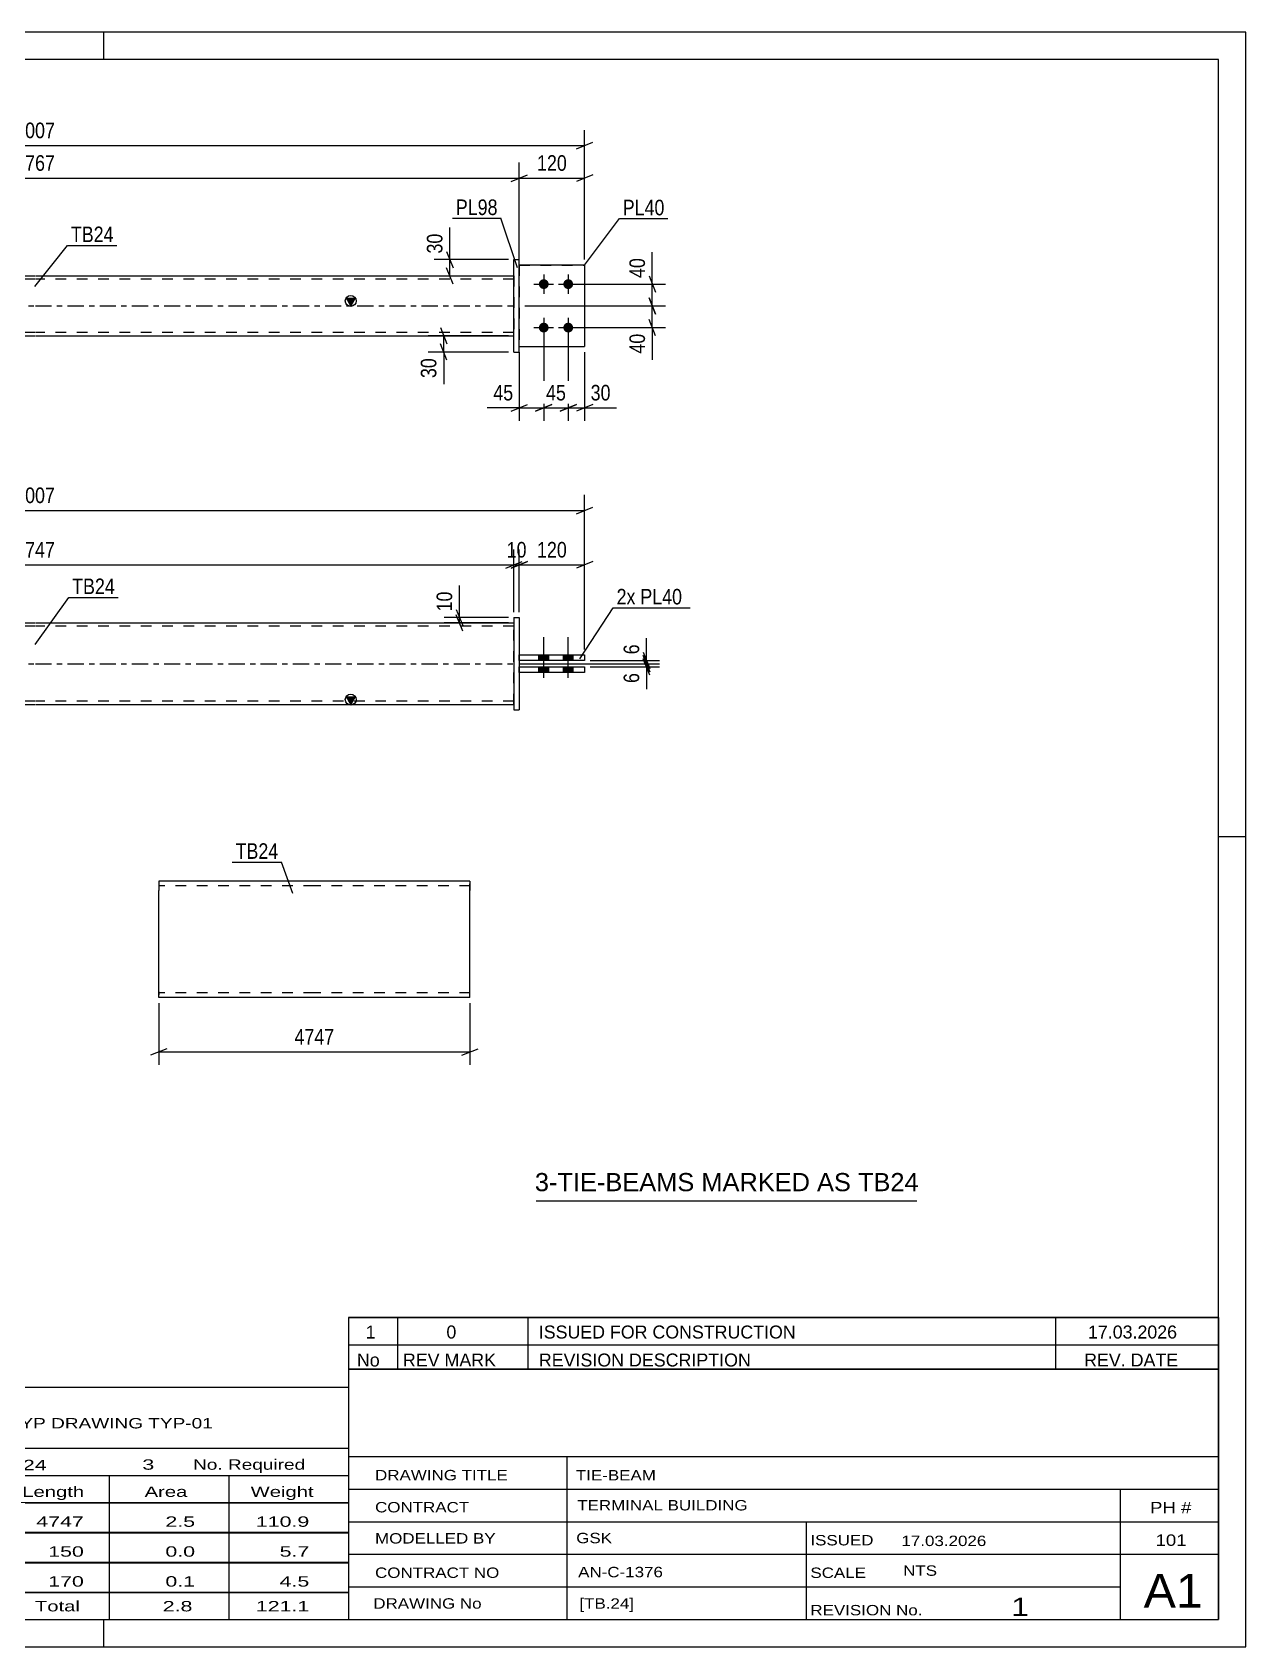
# Model space of a CAD drawing. Header units: millimetres. Extents: x 0 to 420, y 0 to 297.
# Drawn here: x 196.8 to 420, y 0 to 297 of the extents above; entities that cross this region are included whole.
import ezdxf

# ---------------------------------------------------------------- set-up
doc = ezdxf.new("R2010")
doc.units = ezdxf.units.MM
doc.linetypes.add('DXK_LINE_DOT2', pattern=[3.9198, 1.9599, -1.9599])
doc.linetypes.add('DXK_LINE_DOT3', pattern=[5.9187, 2.979, -0.9799, 0.9799, -0.9799])
doc.styles.add('Arial', font='ARIAL.TTF', dxfattribs={"height": 0.2})
doc.styles.add('Arial Narrow', font='ARIALN.TTF', dxfattribs={"height": 0.2})

# ---------------------------------------------------------------- blocks, each defined once
blk = doc.blocks.new('Unknown-585763394-1163')
at = {"color": 5, "linetype": 'Continuous'}
for p, q in [((420, 297), (0, 297)), ((210, 292), (210, 297)), ((420, 0), (420, 297)), ((415, 292), (5, 292)), ((415, 5), (415, 292)), ((420, 149), (415, 149)), ((5, 5), (415, 5)), ((210, 0), (210, 5)), ((0, 0), (420, 0))]:
    blk.add_line(p, q, dxfattribs=at)
blk = doc.blocks.new('Part-585763394-2085 - 2061')
at = {"color": 2, "linetype": 'Continuous'}
for p, q in [((285.41, 189.34), (285.41, 172.34)), ((285.41, 189.34), (286.41, 189.34)), ((286.41, 189.34), (286.41, 189.34)), ((286.41, 189.34), (286.41, 172.34)), ((285.41, 172.34), (285.41, 172.34)), ((285.41, 172.34), (286.41, 172.34))]:
    blk.add_line(p, q, dxfattribs=at)
at = {"color": 7, "linetype": 'DXK_LINE_DOT2'}
for p, q in [((285.41, 189.34), (286.41, 189.34)), ((285.41, 172.34), (285.41, 172.34)), ((285.41, 172.34), (286.41, 172.34))]:
    blk.add_line(p, q, dxfattribs=at)
blk = doc.blocks.new('Bolt-585763394-2069 - 2061')
at = {"linetype": 'Continuous'}
for points in [[(291.81, 182.45), (290.01, 182.45), (290.01, 181.45), (291.81, 181.45)], [(291.81, 182.45), (290.01, 182.45), (290.01, 181.45), (291.81, 181.45)], [(296.31, 182.45), (294.51, 182.45), (294.51, 181.45), (296.31, 181.45)], [(296.31, 182.45), (294.51, 182.45), (294.51, 181.45), (296.31, 181.45)], [(291.81, 180.25), (290.01, 180.25), (290.01, 179.25), (291.81, 179.25)], [(291.81, 180.25), (290.01, 180.25), (290.01, 179.25), (291.81, 179.25)], [(296.31, 180.25), (294.51, 180.25), (294.51, 179.25), (296.31, 179.25)], [(296.31, 180.25), (294.51, 180.25), (294.51, 179.25), (296.31, 179.25)]]:
    blk.add_hatch(color=1, dxfattribs=at).paths.add_polyline_path(points)
at = {"color": 1, "linetype": 'Continuous'}
for p, q in [((290.91, 178.25), (290.91, 185.75)), ((290.91, 178.25), (290.91, 185.75)), ((295.41, 178.25), (295.41, 185.75)), ((295.41, 178.25), (295.41, 185.75)), ((290.01, 181.45), (290.01, 182.45)), ((290.01, 181.45), (290.01, 182.45)), ((291.81, 181.45), (291.81, 182.45)), ((291.81, 181.45), (291.81, 182.45)), ((294.51, 181.45), (294.51, 182.45)), ((294.51, 181.45), (294.51, 182.45)), ((296.31, 181.45), (296.31, 182.45)), ((296.31, 181.45), (296.31, 182.45)), ((290.01, 179.25), (290.01, 180.25)), ((290.01, 179.25), (290.01, 180.25)), ((291.81, 179.25), (291.81, 180.25)), ((291.81, 179.25), (291.81, 180.25)), ((294.51, 179.25), (294.51, 180.25)), ((294.51, 179.25), (294.51, 180.25)), ((296.31, 179.25), (296.31, 180.25)), ((296.31, 179.25), (296.31, 180.25))]:
    blk.add_line(p, q, dxfattribs=at)
blk = doc.blocks.new('Part-585763394-2090 - 2061')
at = {"color": 2, "linetype": 'Continuous'}
for p, q in [((286.41, 182.45), (298.41, 182.45)), ((298.41, 181.45), (286.41, 181.45)), ((298.41, 182.45), (298.41, 182.45)), ((298.41, 182.45), (298.41, 181.45))]:
    blk.add_line(p, q, dxfattribs=at)
at = {"color": 7, "linetype": 'DXK_LINE_DOT2'}
for p, q in [((286.41, 182.45), (298.41, 182.45)), ((286.41, 181.45), (286.41, 182.45)), ((298.41, 181.45), (286.41, 181.45))]:
    blk.add_line(p, q, dxfattribs=at)
blk = doc.blocks.new('Part-585763394-2095 - 2061')
at = {"color": 2, "linetype": 'Continuous'}
for p, q in [((286.41, 180.25), (298.41, 180.25)), ((298.41, 179.25), (286.41, 179.25)), ((298.41, 180.25), (298.41, 180.25)), ((298.41, 180.25), (298.41, 179.25))]:
    blk.add_line(p, q, dxfattribs=at)
at = {"color": 7, "linetype": 'DXK_LINE_DOT2'}
for p, q in [((286.41, 180.25), (298.41, 180.25)), ((286.41, 179.25), (286.41, 180.25)), ((298.41, 179.25), (286.41, 179.25)), ((298.41, 179.25), (298.41, 179.25))]:
    blk.add_line(p, q, dxfattribs=at)
blk = doc.blocks.new('Part-585763394-2100 - 2061')
at = {"linetype": 'Continuous'}
blk.add_hatch(color=2, dxfattribs=at).paths.add_polyline_path([(255.41, 173.34), (254.61, 174.74), (256.21, 174.74)])
at = {"color": 2, "linetype": 'Continuous'}
for p, q in [((109.31, 188.34), (197.31, 188.34)), ((197.41, 188.34), (285.41, 188.34)), ((109.31, 173.34), (197.31, 173.34)), ((197.41, 173.34), (285.41, 173.34)), ((255.41, 173.34), (254.61, 174.74)), ((254.61, 174.74), (256.21, 174.74)), ((256.21, 174.74), (255.41, 173.34))]:
    blk.add_line(p, q, dxfattribs=at)
at = {"color": 7, "linetype": 'DXK_LINE_DOT2'}
for p, q in [((109.31, 173.34), (109.31, 188.34)), ((197.31, 187.74), (109.31, 187.74)), ((285.41, 187.74), (197.41, 187.74)), ((285.41, 173.34), (285.41, 188.34)), ((197.31, 173.94), (109.31, 173.94)), ((285.41, 173.94), (197.41, 173.94))]:
    blk.add_line(p, q, dxfattribs=at)
at = {"color": 7, "linetype": 'DXK_LINE_DOT3'}
for p, q in [((109.31, 180.84), (197.31, 180.84)), ((197.41, 180.84), (285.41, 180.84))]:
    blk.add_line(p, q, dxfattribs=at)
at = {"color": 2, "linetype": 'Continuous'}
blk.add_circle((255.41, 174.24), 1, dxfattribs=at)
blk = doc.blocks.new('Bolt-585763394-1723 - 1718')
at = {"linetype": 'Continuous'}
for points in [[(290.91, 251.57), (291.1, 251.55), (291.27, 251.5), (291.44, 251.4), (291.58, 251.28), (291.69, 251.12), (291.76, 250.95), (291.8, 250.77), (291.8, 250.58), (291.76, 250.39), (291.69, 250.22), (291.58, 250.07), (291.44, 249.94), (291.27, 249.85), (291.1, 249.79), (290.91, 249.77), (290.72, 249.79), (290.54, 249.85), (290.38, 249.94), (290.24, 250.07), (290.13, 250.22), (290.05, 250.39), (290.01, 250.58), (290.01, 250.77), (290.05, 250.95), (290.13, 251.12), (290.24, 251.28), (290.38, 251.4), (290.54, 251.5), (290.72, 251.55)], [(295.41, 251.57), (295.6, 251.55), (295.77, 251.5), (295.94, 251.4), (296.08, 251.28), (296.19, 251.12), (296.26, 250.95), (296.3, 250.77), (296.3, 250.58), (296.26, 250.39), (296.19, 250.22), (296.08, 250.07), (295.94, 249.94), (295.77, 249.85), (295.6, 249.79), (295.41, 249.77), (295.22, 249.79), (295.04, 249.85), (294.88, 249.94), (294.74, 250.07), (294.63, 250.22), (294.55, 250.39), (294.51, 250.58), (294.51, 250.77), (294.55, 250.95), (294.63, 251.12), (294.74, 251.28), (294.88, 251.4), (295.04, 251.5), (295.22, 251.55)], [(290.91, 243.57), (291.1, 243.55), (291.27, 243.5), (291.44, 243.4), (291.58, 243.28), (291.69, 243.12), (291.76, 242.95), (291.8, 242.77), (291.8, 242.58), (291.76, 242.39), (291.69, 242.22), (291.58, 242.07), (291.44, 241.94), (291.27, 241.85), (291.1, 241.79), (290.91, 241.77), (290.72, 241.79), (290.54, 241.85), (290.38, 241.94), (290.24, 242.07), (290.13, 242.22), (290.05, 242.39), (290.01, 242.58), (290.01, 242.77), (290.05, 242.95), (290.13, 243.12), (290.24, 243.28), (290.38, 243.4), (290.54, 243.5), (290.72, 243.55)], [(295.41, 243.57), (295.6, 243.55), (295.77, 243.5), (295.94, 243.4), (296.08, 243.28), (296.19, 243.12), (296.26, 242.95), (296.3, 242.77), (296.3, 242.58), (296.26, 242.39), (296.19, 242.22), (296.08, 242.07), (295.94, 241.94), (295.77, 241.85), (295.6, 241.79), (295.41, 241.77), (295.22, 241.79), (295.04, 241.85), (294.88, 241.94), (294.74, 242.07), (294.63, 242.22), (294.55, 242.39), (294.51, 242.58), (294.51, 242.77), (294.55, 242.95), (294.63, 243.12), (294.74, 243.28), (294.88, 243.4), (295.04, 243.5), (295.22, 243.55)]]:
    blk.add_hatch(color=1, dxfattribs=at).paths.add_polyline_path(points)
at = {"color": 1, "linetype": 'Continuous'}
for p, q in [((290.91, 252.47), (290.91, 248.87)), ((295.41, 252.47), (295.41, 248.87)), ((289.11, 250.67), (292.71, 250.67)), ((293.61, 250.67), (297.21, 250.67)), ((290.91, 244.47), (290.91, 240.87)), ((295.41, 244.47), (295.41, 240.87)), ((289.11, 242.67), (292.71, 242.67)), ((293.61, 242.67), (297.21, 242.67))]:
    blk.add_line(p, q, dxfattribs=at)
blk = doc.blocks.new('Part-585763394-1739 - 1718')
at = {"color": 2, "linetype": 'Continuous'}
for p, q in [((285.41, 255.17), (286.41, 255.17)), ((285.41, 238.17), (285.41, 255.17)), ((286.41, 238.17), (286.41, 255.17)), ((285.41, 238.17), (285.41, 238.17)), ((285.41, 238.17), (286.41, 238.17))]:
    blk.add_line(p, q, dxfattribs=at)
at = {"color": 7, "linetype": 'DXK_LINE_DOT2'}
for p, q in [((285.41, 255.17), (286.41, 255.17)), ((285.41, 238.17), (286.41, 238.17))]:
    blk.add_line(p, q, dxfattribs=at)
blk = doc.blocks.new('Part-585763394-1764 - 1718')
at = {"color": 2, "linetype": 'Continuous'}
for p, q in [((298.41, 254.17), (286.41, 254.17)), ((298.41, 254.17), (298.41, 254.17)), ((298.41, 254.17), (298.41, 239.17)), ((286.41, 239.17), (298.41, 239.17))]:
    blk.add_line(p, q, dxfattribs=at)
at = {"color": 7, "linetype": 'DXK_LINE_DOT2'}
for p, q in [((286.41, 254.17), (298.41, 254.17)), ((286.41, 254.17), (286.41, 254.17)), ((286.41, 254.17), (286.41, 239.17)), ((286.41, 239.17), (298.41, 239.17))]:
    blk.add_line(p, q, dxfattribs=at)
blk = doc.blocks.new('Part-585763394-1769 - 1718')
at = {"color": 7, "linetype": 'DXK_LINE_DOT2'}
for p, q in [((286.41, 254.17), (298.41, 254.17)), ((298.41, 254.17), (286.41, 254.17)), ((286.41, 254.17), (286.41, 254.17)), ((286.41, 254.17), (286.41, 239.17)), ((298.41, 254.17), (298.41, 254.17)), ((298.41, 254.17), (298.41, 239.17)), ((286.41, 239.17), (298.41, 239.17)), ((286.41, 239.17), (298.41, 239.17))]:
    blk.add_line(p, q, dxfattribs=at)
blk = doc.blocks.new('Part-585763394-1774 - 1718')
at = {"linetype": 'Continuous'}
blk.add_hatch(color=2, dxfattribs=at).paths.add_polyline_path([(255.41, 246.67), (254.61, 248.07), (256.21, 248.07)])
at = {"color": 2, "linetype": 'Continuous'}
for p, q in [((109.31, 252.17), (197.31, 252.17)), ((197.41, 252.17), (285.41, 252.17)), ((255.41, 246.67), (254.61, 248.07)), ((254.61, 248.07), (256.21, 248.07)), ((256.21, 248.07), (255.41, 246.67)), ((109.31, 241.17), (197.31, 241.17)), ((197.41, 241.17), (285.41, 241.17))]:
    blk.add_line(p, q, dxfattribs=at)
at = {"color": 7, "linetype": 'DXK_LINE_DOT2'}
for p, q in [((109.31, 252.17), (109.31, 241.17)), ((197.31, 251.57), (109.31, 251.57)), ((285.41, 251.57), (197.41, 251.57)), ((285.41, 252.17), (285.41, 241.17)), ((197.31, 241.77), (109.31, 241.77)), ((285.41, 241.77), (197.41, 241.77))]:
    blk.add_line(p, q, dxfattribs=at)
at = {"color": 7, "linetype": 'DXK_LINE_DOT3'}
for p, q in [((109.31, 246.67), (197.31, 246.67)), ((197.41, 246.67), (285.41, 246.67))]:
    blk.add_line(p, q, dxfattribs=at)
at = {"color": 2, "linetype": 'Continuous'}
blk.add_circle((255.41, 247.57), 1, dxfattribs=at)
blk = doc.blocks.new('Part-585763394-1429 - 1401')
at = {"color": 2, "linetype": 'Continuous'}
for p, q in [((220.1, 140.85), (220.1, 139.14)), ((248.67, 140.85), (220.1, 140.85)), ((277.34, 140.85), (248.77, 140.85)), ((277.34, 140.85), (277.34, 140.72)), ((277.34, 140.72), (277.34, 139.14)), ((220.1, 120.48), (220.1, 139.14)), ((277.34, 119.42), (277.34, 139.14)), ((220.1, 119.56), (220.1, 120.48)), ((220.1, 119.42), (220.1, 119.56)), ((248.67, 119.42), (220.1, 119.42)), ((277.34, 119.42), (248.77, 119.42))]:
    blk.add_line(p, q, dxfattribs=at)
at = {"color": 7, "linetype": 'DXK_LINE_DOT2'}
for p, q in [((248.67, 140), (220.1, 140)), ((277.34, 140), (248.77, 140)), ((277.34, 139.14), (277.34, 140.35)), ((220.1, 120.48), (220.1, 119.93)), ((220.1, 120.28), (220.1, 120.35)), ((248.67, 120.28), (220.1, 120.28)), ((220.1, 119.42), (220.1, 119.42)), ((277.34, 120.28), (248.77, 120.28)), ((277.34, 120.28), (277.34, 120.35))]:
    blk.add_line(p, q, dxfattribs=at)
blk = doc.blocks.new('StraightDimension-585763394-2163 - 2061')
at = {"color": 7, "linetype": 'Continuous'}
for p, q in [((96.31, 183.45), (96.31, 211.89)), ((298.41, 183.45), (298.41, 211.89)), ((97.81, 209.64), (94.81, 208.44)), ((96.31, 209.04), (298.41, 209.04)), ((296.91, 208.44), (299.91, 209.64))]:
    blk.add_line(p, q, dxfattribs=at)
at = {"color": 0}
blk.add_wipeout([(201.61, 209.79), (201.61, 213.99), (193.1, 213.99), (193.1, 209.79)], dxfattribs=at)
at = {"color": 3, "style": 'Arial Narrow'}
blk.add_text('5007', height=2.863, dxfattribs=at).set_placement((193.7, 210.39))
blk = doc.blocks.new('StraightDimension-585763394-2718 - 2061')
at = {"color": 7, "linetype": 'Continuous'}
for p, q in [((283.91, 198.42), (286.91, 199.62)), ((287.91, 199.62), (284.91, 198.42)), ((285.41, 190.34), (285.41, 201.87)), ((285.41, 199.02), (286.41, 199.02)), ((286.41, 190.34), (286.41, 201.87))]:
    blk.add_line(p, q, dxfattribs=at)
at = {"color": 0}
blk.add_wipeout([(288.34, 199.77), (288.34, 203.97), (283.48, 203.97), (283.48, 199.77)], dxfattribs=at)
at = {"color": 3, "style": 'Arial Narrow'}
blk.add_text('10', height=2.863, dxfattribs=at).set_placement((284.08, 200.37))
blk = doc.blocks.new('StraightDimension-585763394-2146 - 2061')
at = {"color": 7, "linetype": 'Continuous'}
for p, q in [((299.41, 181.45), (312.21, 181.45)), ((309.21, 182.95), (310.41, 179.95)), ((310.41, 179.34), (309.21, 182.34)), ((309.81, 180.84), (309.81, 181.45)), ((286.41, 180.84), (312.21, 180.84))]:
    blk.add_line(p, q, dxfattribs=at)
at = {"color": 0}
blk.add_wipeout([(309.06, 185), (304.86, 185), (304.86, 181.97), (309.06, 181.97)], dxfattribs=at)
at = {"color": 7, "linetype": 'Continuous'}
blk.add_line((309.81, 181.45), (309.81, 185.52), dxfattribs=at)
blk.add_line((309.81, 181.45), (309.81, 185.52), dxfattribs=at)
at = {"color": 3, "style": 'Arial Narrow'}
blk.add_text('6', height=2.86, rotation=90.0002, dxfattribs=at).set_placement((308.46, 182.57))
blk = doc.blocks.new('StraightDimension-585763394-2120 - 2061')
at = {"color": 7, "linetype": 'Continuous'}
for p, q in [((274.81, 190.84), (276.01, 187.84)), ((284.41, 189.34), (272.56, 189.34)), ((284.41, 188.34), (272.56, 188.34)), ((276.01, 186.84), (274.81, 189.84)), ((275.41, 188.34), (275.41, 189.34))]:
    blk.add_line(p, q, dxfattribs=at)
at = {"color": 0}
blk.add_wipeout([(274.66, 194.72), (270.46, 194.72), (270.46, 189.86), (274.66, 189.86)], dxfattribs=at)
at = {"color": 7, "linetype": 'Continuous'}
blk.add_line((275.41, 189.34), (275.41, 195.24), dxfattribs=at)
blk.add_line((275.41, 189.34), (275.41, 195.24), dxfattribs=at)
at = {"color": 3, "style": 'Arial Narrow'}
blk.add_text('10', height=2.863, rotation=90.0002, dxfattribs=at).set_placement((274.06, 190.46))
blk = doc.blocks.new('StraightDimension-585763394-2130 - 2061')
at = {"color": 7, "linetype": 'Continuous'}
for p, q in [((309.21, 182.34), (310.41, 179.34)), ((310.41, 178.75), (309.21, 181.75)), ((286.41, 180.84), (312.21, 180.84)), ((299.41, 180.25), (312.21, 180.25)), ((309.81, 180.25), (309.81, 180.84))]:
    blk.add_line(p, q, dxfattribs=at)
at = {"color": 0}
blk.add_wipeout([(309.06, 179.72), (304.86, 179.72), (304.86, 176.69), (309.06, 176.69)], dxfattribs=at)
at = {"color": 7, "linetype": 'Continuous'}
blk.add_line((309.81, 180.25), (309.81, 176.17), dxfattribs=at)
blk.add_line((309.81, 180.25), (309.81, 176.17), dxfattribs=at)
at = {"color": 3, "style": 'Arial Narrow'}
blk.add_text('6', height=2.86, rotation=90.0002, dxfattribs=at).set_placement((308.46, 177.29))
blk = doc.blocks.new('StraightDimension-585763394-2717 - 2061')
at = {"color": 7, "linetype": 'Continuous'}
for p, q in [((284.91, 198.42), (287.91, 199.62)), ((286.41, 190.34), (286.41, 201.87)), ((286.41, 199.02), (298.41, 199.02)), ((299.91, 199.62), (296.91, 198.42)), ((298.41, 183.45), (298.41, 201.87))]:
    blk.add_line(p, q, dxfattribs=at)
at = {"color": 0}
blk.add_wipeout([(295.75, 199.77), (295.75, 203.97), (289.07, 203.97), (289.07, 199.77)], dxfattribs=at)
at = {"color": 3, "style": 'Arial Narrow'}
blk.add_text('120', height=2.863, dxfattribs=at).set_placement((289.67, 200.37))
blk = doc.blocks.new('StraightDimension-585763394-2719 - 2061')
at = {"color": 7, "linetype": 'Continuous'}
for p, q in [((110.81, 199.62), (107.81, 198.42)), ((109.31, 190.34), (109.31, 201.87)), ((109.31, 199.02), (285.41, 199.02)), ((283.91, 198.42), (286.91, 199.62)), ((285.41, 190.34), (285.41, 201.87))]:
    blk.add_line(p, q, dxfattribs=at)
at = {"color": 0}
blk.add_wipeout([(201.61, 199.77), (201.61, 203.97), (193.1, 203.97), (193.1, 199.77)], dxfattribs=at)
at = {"color": 3, "style": 'Arial Narrow'}
blk.add_text('4747', height=2.863, dxfattribs=at).set_placement((193.7, 200.37))
blk = doc.blocks.new('StraightDimension-585763394-1979 - 1718')
at = {"color": 7, "linetype": 'Continuous'}
for p, q in [((287.41, 246.67), (313.27, 246.67)), ((310.27, 248.17), (311.47, 245.17)), ((310.87, 242.67), (310.87, 246.67)), ((311.47, 241.17), (310.27, 244.17)), ((296.41, 242.67), (313.27, 242.67))]:
    blk.add_line(p, q, dxfattribs=at)
at = {"color": 0}
blk.add_wipeout([(310.12, 242.15), (305.92, 242.15), (305.92, 237.29), (310.12, 237.29)], dxfattribs=at)
at = {"color": 7, "linetype": 'Continuous'}
blk.add_line((310.87, 242.67), (310.87, 236.77), dxfattribs=at)
blk.add_line((310.87, 242.67), (310.87, 236.77), dxfattribs=at)
at = {"color": 3, "style": 'Arial Narrow'}
blk.add_text('40', height=2.863, rotation=90.0002, dxfattribs=at).set_placement((309.52, 237.89))
blk = doc.blocks.new('StraightDimension-585763394-2033 - 1718')
at = {"color": 7, "linetype": 'Continuous'}
for p, q in [((290.91, 241.67), (290.91, 225.52)), ((286.41, 238.17), (286.41, 225.52)), ((284.91, 227.32), (287.91, 228.52)), ((286.41, 227.92), (290.91, 227.92)), ((292.41, 228.52), (289.41, 227.32))]:
    blk.add_line(p, q, dxfattribs=at)
at = {"color": 0}
blk.add_wipeout([(285.88, 228.67), (285.88, 232.87), (281.03, 232.87), (281.03, 228.67)], dxfattribs=at)
at = {"color": 7, "linetype": 'Continuous'}
blk.add_line((286.41, 227.92), (280.5, 227.92), dxfattribs=at)
blk.add_line((286.41, 227.92), (280.5, 227.92), dxfattribs=at)
at = {"color": 3, "style": 'Arial Narrow'}
blk.add_text('45', height=2.863, dxfattribs=at).set_placement((281.63, 229.27))
blk = doc.blocks.new('StraightDimension-585763394-1816 - 1718')
at = {"color": 7, "linetype": 'Continuous'}
for p, q in [((109.81, 270.77), (106.81, 269.57)), ((108.31, 255.17), (108.31, 273.02)), ((284.91, 269.57), (287.91, 270.77)), ((286.41, 255.17), (286.41, 273.02)), ((108.31, 270.17), (286.41, 270.17))]:
    blk.add_line(p, q, dxfattribs=at)
at = {"color": 0}
blk.add_wipeout([(201.61, 270.92), (201.61, 275.12), (193.1, 275.12), (193.1, 270.92)], dxfattribs=at)
at = {"color": 3, "style": 'Arial Narrow'}
blk.add_text('4767', height=2.863, dxfattribs=at).set_placement((193.7, 271.52))
blk = doc.blocks.new('StraightDimension-585763394-1835 - 1718')
at = {"color": 7, "linetype": 'Continuous'}
for p, q in [((284.91, 269.57), (287.91, 270.77)), ((286.41, 255.17), (286.41, 273.02)), ((299.91, 270.77), (296.91, 269.57)), ((298.41, 255.17), (298.41, 273.02)), ((286.41, 270.17), (298.41, 270.17))]:
    blk.add_line(p, q, dxfattribs=at)
at = {"color": 0}
blk.add_wipeout([(295.75, 270.92), (295.75, 275.12), (289.07, 275.12), (289.07, 270.92)], dxfattribs=at)
at = {"color": 3, "style": 'Arial Narrow'}
blk.add_text('120', height=2.863, dxfattribs=at).set_placement((289.67, 271.52))
blk = doc.blocks.new('StraightDimension-585763394-1855 - 1718')
at = {"color": 7, "linetype": 'Continuous'}
for p, q in [((97.81, 276.77), (94.81, 275.57)), ((96.31, 255.17), (96.31, 279.02)), ((296.91, 275.57), (299.91, 276.77)), ((298.41, 255.17), (298.41, 279.02)), ((96.31, 276.17), (298.41, 276.17))]:
    blk.add_line(p, q, dxfattribs=at)
at = {"color": 0}
blk.add_wipeout([(201.61, 276.92), (201.61, 281.12), (193.1, 281.12), (193.1, 276.92)], dxfattribs=at)
at = {"color": 3, "style": 'Arial Narrow'}
blk.add_text('5007', height=2.863, dxfattribs=at).set_placement((193.7, 277.52))
blk = doc.blocks.new('StraightDimension-585763394-1958 - 1718')
at = {"color": 7, "linetype": 'Continuous'}
for p, q in [((284.41, 241.17), (269.65, 241.17)), ((271.9, 242.67), (273.1, 239.67)), ((272.5, 238.17), (272.5, 241.17)), ((284.41, 238.17), (269.65, 238.17)), ((273.1, 236.67), (271.9, 239.67))]:
    blk.add_line(p, q, dxfattribs=at)
at = {"color": 0}
blk.add_wipeout([(271.75, 237.65), (267.55, 237.65), (267.55, 232.79), (271.75, 232.79)], dxfattribs=at)
at = {"color": 7, "linetype": 'Continuous'}
blk.add_line((272.5, 238.17), (272.5, 232.27), dxfattribs=at)
blk.add_line((272.5, 238.17), (272.5, 232.27), dxfattribs=at)
at = {"color": 3, "style": 'Arial Narrow'}
blk.add_text('30', height=2.863, rotation=90.0002, dxfattribs=at).set_placement((271.15, 233.39))
blk = doc.blocks.new('StraightDimension-585763394-1965 - 1718')
at = {"color": 7, "linetype": 'Continuous'}
for p, q in [((273.02, 256.67), (274.22, 253.67)), ((284.41, 255.17), (270.77, 255.17)), ((274.22, 250.67), (273.02, 253.67)), ((273.62, 252.17), (273.62, 255.17)), ((198.35, 252.17), (276.02, 252.17))]:
    blk.add_line(p, q, dxfattribs=at)
at = {"color": 0}
blk.add_wipeout([(272.87, 260.55), (268.67, 260.55), (268.67, 255.7), (272.87, 255.7)], dxfattribs=at)
at = {"color": 7, "linetype": 'Continuous'}
blk.add_line((273.62, 255.17), (273.62, 261.08), dxfattribs=at)
blk.add_line((273.62, 255.17), (273.62, 261.08), dxfattribs=at)
at = {"color": 3, "style": 'Arial Narrow'}
blk.add_text('30', height=2.863, rotation=90.0002, dxfattribs=at).set_placement((272.27, 256.3))
blk = doc.blocks.new('StraightDimension-585763394-1988 - 1718')
at = {"color": 7, "linetype": 'Continuous'}
for p, q in [((296.41, 250.67), (313.27, 250.67)), ((310.27, 252.17), (311.47, 249.17)), ((310.87, 246.67), (310.87, 250.67)), ((287.41, 246.67), (313.27, 246.67)), ((311.47, 245.17), (310.27, 248.17))]:
    blk.add_line(p, q, dxfattribs=at)
at = {"color": 0}
blk.add_wipeout([(310.12, 256.05), (305.92, 256.05), (305.92, 251.2), (310.12, 251.2)], dxfattribs=at)
at = {"color": 7, "linetype": 'Continuous'}
blk.add_line((310.87, 250.67), (310.87, 256.58), dxfattribs=at)
blk.add_line((310.87, 250.67), (310.87, 256.58), dxfattribs=at)
at = {"color": 3, "style": 'Arial Narrow'}
blk.add_text('40', height=2.863, rotation=90.0002, dxfattribs=at).set_placement((309.52, 251.8))
blk = doc.blocks.new('StraightDimension-585763394-1998 - 1718')
at = {"color": 7, "linetype": 'Continuous'}
for p, q in [((295.41, 241.67), (295.41, 225.52)), ((298.41, 238.17), (298.41, 225.52)), ((293.91, 227.32), (296.91, 228.52)), ((295.41, 227.92), (298.41, 227.92)), ((299.91, 228.52), (296.91, 227.32))]:
    blk.add_line(p, q, dxfattribs=at)
at = {"color": 0}
blk.add_wipeout([(303.79, 228.67), (303.79, 232.87), (298.93, 232.87), (298.93, 228.67)], dxfattribs=at)
at = {"color": 7, "linetype": 'Continuous'}
blk.add_line((298.41, 227.92), (304.31, 227.92), dxfattribs=at)
blk.add_line((298.41, 227.92), (304.31, 227.92), dxfattribs=at)
at = {"color": 3, "style": 'Arial Narrow'}
blk.add_text('30', height=2.863, dxfattribs=at).set_placement((299.53, 229.27))
blk = doc.blocks.new('StraightDimension-585763394-2017 - 1718')
at = {"color": 7, "linetype": 'Continuous'}
for p, q in [((290.91, 241.67), (290.91, 225.52)), ((295.41, 241.67), (295.41, 225.52)), ((289.41, 227.32), (292.41, 228.52)), ((290.91, 227.92), (295.41, 227.92)), ((296.91, 228.52), (293.91, 227.32))]:
    blk.add_line(p, q, dxfattribs=at)
at = {"color": 0}
blk.add_wipeout([(295.59, 228.67), (295.59, 232.87), (290.73, 232.87), (290.73, 228.67)], dxfattribs=at)
at = {"color": 3, "style": 'Arial Narrow'}
blk.add_text('45', height=2.863, dxfattribs=at).set_placement((291.33, 229.27))
blk = doc.blocks.new('StraightDimension-585763394-1437 - 1401')
at = {"color": 7, "linetype": 'Continuous'}
for p, q in [((220.1, 118.42), (220.1, 107.02)), ((277.34, 118.42), (277.34, 107.02)), ((221.6, 110.02), (218.6, 108.82)), ((275.84, 108.82), (278.84, 110.02)), ((220.1, 109.42), (277.34, 109.42))]:
    blk.add_line(p, q, dxfattribs=at)
at = {"color": 0}
blk.add_wipeout([(252.98, 110.17), (252.98, 114.37), (244.46, 114.37), (244.46, 110.17)], dxfattribs=at)
at = {"color": 3, "style": 'Arial Narrow'}
blk.add_text('4747', height=2.863, dxfattribs=at).set_placement((245.06, 110.77))
blk = doc.blocks.new('Unknown-585763394-2899')
at = {"color": 7, "linetype": 'Continuous'}
for p, q in [((255, 51.05), (255, 5)), ((255, 51.05), (415, 51.05)), ((415, 51), (415, 5)), ((255, 35), (415, 35)), ((295.14, 35), (295.14, 5)), ((255, 29), (415, 29)), ((397, 5.05), (397, 29.05)), ((255, 23), (415, 23)), ((339.14, 23), (339.14, 5)), ((255, 17), (415, 17)), ((255, 11), (397, 11)), ((255, 5), (415, 5))]:
    blk.add_line(p, q, dxfattribs=at)
at = {"color": 7, "style": 'Arial Narrow'}
for s, height, width, p in [('DRAWING TITLE', 1.9089, 1.425378, (259.88, 30.61)), ('TIE-BEAM', 1.909, 1.425378, (296.81, 30.59)), ('TERMINAL BUILDING', 1.9089, 1.425378, (297.06, 25.07)), ('CONTRACT', 1.909, 1.425378, (259.88, 24.71)), ('MODELLED BY', 1.9089, 1.425378, (259.88, 18.98)), ('GSK', 1.909, 1.425378, (296.88, 19.04)), ('ISSUED', 1.909, 1.425378, (339.94, 18.64)), ('17.03.2026', 1.909, 1.425378, (356.69, 18.52)), ('CONTRACT NO', 1.9089, 1.425378, (259.88, 12.66)), ('AN-C-1376', 1.909, 1.425378, (297.23, 12.78)), ('SCALE', 1.909, 1.425378, (339.94, 12.65)), ('A1', 6.204, 1.25, (401.24, 7.2)), ('DRAWING No', 1.909, 1.425378, (259.56, 7)), ('[TB.24]', 1.909, 1.425378, (297.46, 6.99)), ('1', 3.34, 1.5, (376.91, 5.68)), ('REVISION No.', 1.9089, 1.425378, (339.94, 5.77))]:
    blk.add_text(s, height=height, dxfattribs=dict(at, width=width)).set_placement(p)
at = {"color": 7, "linetype": 'Continuous', "style": 'Arial Narrow'}
for s, height, width, p in [('PH #', 2.1, 1.42538, (402.4, 24.55)), ('101', 2.1, 1.42538, (403.41, 18.55)), ('NTS', 1.909, 1.425378, (357, 13.05))]:
    blk.add_text(s, height=height, dxfattribs=dict(at, width=width)).set_placement(p)
blk = doc.blocks.new('Unknown-585763394-2900')
at = {"color": 7, "linetype": 'Continuous'}
for p, q in [((255, 60.55), (415, 60.55)), ((415, 60.55), (255, 60.55)), ((255, 60.55), (255, 55.55)), ((264, 60.55), (264, 55.55)), ((288, 60.55), (288, 55.55)), ((385, 60.55), (385, 55.55)), ((415, 60.55), (415, 55.55)), ((255, 55.55), (415, 55.55)), ((255, 55.55), (255, 51.05)), ((255, 55.55), (415, 55.55)), ((264, 55.55), (264, 51.05)), ((288, 55.55), (288, 51.05)), ((385, 55.55), (385, 51.05)), ((415, 55.55), (415, 51.05)), ((415, 51.05), (255, 51.05))]:
    blk.add_line(p, q, dxfattribs=at)
at = {"color": 7, "linetype": 'Continuous', "style": 'Arial Narrow'}
for s, height, width, p in [('1', 2.39, 1.196471, (258.16, 56.7)), ('0', 2.39, 1.196471, (273, 56.7)), ('ISSUED FOR CONSTRUCTION', 2.3861, 1.196471, (290, 56.7)), ('17.03.2026', 2.386, 1.196471, (391, 56.7)), ('No', 2.386, 1.2, (256.54, 51.55)), ('REV MARK', 2.386, 1.2, (265, 51.55)), ('REVISION DESCRIPTION', 2.3861, 1.2, (290, 51.55)), ('REV. DATE', 2.386, 1.2, (390.28, 51.55))]:
    blk.add_text(s, height=height, dxfattribs=dict(at, width=width)).set_placement(p)
blk = doc.blocks.new('Unknown-585763394-2901')
at = {"color": 7, "linetype": 'Continuous'}
for p, q in [((95, 47.75), (255, 47.75)), ((95, 36.5), (95, 47.75)), ((255, 47.75), (255, 36.5)), ((95, 36.5), (255, 36.5)), ((95, 36.5), (95, 31.5)), ((255, 36.5), (255, 31.5)), ((95, 31.5), (255, 31.5)), ((95, 31.5), (95, 26.5)), ((119, 31.5), (119, 26.5)), ((154.5, 31.5), (154.5, 26.5)), ((180.5, 31.5), (180.5, 26.5)), ((193.5, 31.5), (193.5, 26.5)), ((211, 31.5), (211, 26.5)), ((233, 31.5), (233, 26.5)), ((255, 31.5), (255, 26.5)), ((95, 26.5), (255, 26.5)), ((95, 26.45), (95, 21.05)), ((95, 26.45), (255, 26.45)), ((119, 26.5), (119, 21)), ((154.5, 26.5), (154.5, 21)), ((180.5, 26.5), (180.5, 21)), ((193.5, 26.5), (193.5, 21)), ((211, 26.5), (211, 21)), ((233, 26.5), (233, 21)), ((255, 26.45), (255, 21.05)), ((95, 21.05), (255, 21.05)), ((95, 20.95), (95, 15.55)), ((95, 20.95), (255, 20.95)), ((119, 21), (119, 15.5)), ((154.5, 21), (154.5, 15.5)), ((180.5, 21), (180.5, 15.5)), ((193.5, 21), (193.5, 15.5)), ((211, 21), (211, 15.5)), ((233, 21), (233, 15.5)), ((255, 20.95), (255, 15.55)), ((95, 15.55), (255, 15.55)), ((95, 15.45), (95, 10.05)), ((95, 15.45), (255, 15.45)), ((119, 15.5), (119, 10)), ((154.5, 15.5), (154.5, 10)), ((180.5, 15.5), (180.5, 10)), ((193.5, 15.5), (193.5, 10)), ((211, 15.5), (211, 10)), ((233, 15.5), (233, 10)), ((255, 15.45), (255, 10.05)), ((95, 10.05), (255, 10.05)), ((95, 10), (255, 10)), ((95, 10), (95, 5)), ((211, 10), (211, 5)), ((233, 10), (233, 5)), ((255, 10), (255, 5)), ((95, 5), (255, 5))]:
    blk.add_line(p, q, dxfattribs=at)
at = {"color": 7, "style": 'Arial Narrow'}
for s, height, width, p in [('GENERAL NOTES & WELD DETAILS :', 2.8633, 1.4, (96.15, 40.06)), ('REFER TYP DRAWING TYP-01', 1.9089, 1.6, (179.7, 40.16)), ("MATERIAL LIST FOR ASSEMBLY MK'D", 1.9089, 1.6, (96.15, 32.56)), ('TB24', 1.909, 1.794707, (190.1, 32.47)), ('3', 1.91, 1.794707, (217.08, 32.56)), ('No. Required', 1.9089, 1.6, (226.41, 32.56)), ('Mark', 1.909, 1.7, (96.34, 27.5)), ('Profile', 1.909, 1.7, (129.41, 27.5)), ('Material', 1.909, 1.7, (159.54, 27.56)), ('No.', 1.909, 1.7, (184.5, 27.56)), ('Length', 1.909, 1.7, (195, 27.56)), ('Area', 1.909, 1.7, (217.5, 27.56)), ('Weight', 1.909, 1.7, (237, 27.56))]:
    blk.add_text(s, height=height, dxfattribs=dict(at, width=width)).set_placement(p)
at = {"color": 7, "linetype": 'Continuous', "style": 'Arial Narrow'}
for s, height, width, p in [('TB24', 1.909, 1.794707, (96.5, 22.06)), ('RHS150*110*6', 1.9089, 1.794707, (121, 22.06)), ('E350', 1.909, 1.794707, (160.74, 22.06)), ('1', 1.91, 1.794707, (184.86, 22.06)), ('4747', 1.909, 1.794707, (197.58, 22.06)), ('2.5', 1.909, 1.794707, (221.32, 22.06)), ('110.9', 1.909, 1.794707, (237.96, 22.06)), ('PL40', 1.909, 1.794707, (96.5, 16.56)), ('PL10*120', 1.909, 1.794707, (121, 16.56)), ('E350', 1.909, 1.794707, (160.74, 16.56)), ('4', 1.91, 1.794707, (184.86, 16.56)), ('150', 1.909, 1.794707, (199.77, 16.56)), ('0.0', 1.909, 1.794707, (221.32, 16.56)), ('5.7', 1.909, 1.794707, (242.33, 16.56)), ('PL98', 1.909, 1.794707, (96.5, 11.06)), ('PL10*170', 1.909, 1.794707, (121, 11.06)), ('E350', 1.909, 1.794707, (160.74, 11.06)), ('2', 1.91, 1.794707, (184.86, 11.06)), ('170', 1.909, 1.794707, (199.77, 11.06)), ('0.1', 1.909, 1.794707, (221.32, 11.06)), ('4.5', 1.909, 1.794707, (242.33, 11.06)), ('Total', 1.909, 1.7, (197.33, 6.5)), ('2.8', 1.909, 1.794707, (220.83, 6.5)), ('121.1', 1.909, 1.794707, (237.96, 6.5))]:
    blk.add_text(s, height=height, dxfattribs=dict(at, width=width)).set_placement(p)
blk = doc.blocks.new('Unknown-585763394-2902')
at = {"color": 7, "linetype": 'Continuous'}
blk.add_line((289.5, 82.05), (359.5, 82.05), dxfattribs=at)
at = {"color": 7, "style": 'Arial'}
blk.add_text('3-TIE-BEAMS MARKED AS TB24', height=3.3428, dxfattribs=at).set_placement((289.27, 83.8))
blk = doc.blocks.new('Mark-585763394-2096 - 2061')
at = {"color": 0}
blk.add_wipeout([(212.02, 193.64), (212.02, 196.64), (204.17, 196.64), (204.17, 193.64)], dxfattribs=at)
blk.add_wipeout([(212.02, 193.64), (212.02, 196.64), (204.17, 196.64), (204.17, 193.64)], dxfattribs=at)
at = {"color": 30, "linetype": 'Continuous'}
for p, q in [((197.39, 184.36), (203.57, 193.04)), ((203.57, 193.04), (212.62, 193.04))]:
    blk.add_line(p, q, dxfattribs=at)
at = {"color": 3, "style": 'Arial Narrow'}
blk.add_text('TB24', height=2.863, dxfattribs=at).set_placement((204.17, 193.64))
blk = doc.blocks.new('MarkSet-585763394-2285 - 2061')
at = {"color": 0}
blk.add_wipeout([(307.77, 191.74), (307.77, 194.74), (304.3, 194.74), (304.3, 191.74)], dxfattribs=at)
blk.add_wipeout([(307.77, 191.74), (307.77, 194.74), (304.3, 194.74), (304.3, 191.74)], dxfattribs=at)
at = {"color": 30, "linetype": 'Continuous'}
blk.add_line((297.57, 181.72), (303.7, 191.14), dxfattribs=at)
at = {"color": 0}
blk.add_wipeout([(316.34, 191.74), (316.34, 194.74), (308.67, 194.74), (308.67, 191.74)], dxfattribs=at)
blk.add_wipeout([(316.34, 191.74), (316.34, 194.74), (308.67, 194.74), (308.67, 191.74)], dxfattribs=at)
at = {"color": 30, "linetype": 'Continuous'}
blk.add_line((303.7, 191.14), (317.84, 191.14), dxfattribs=at)
at = {"color": 3, "style": 'Arial Narrow'}
for s, p in [('2x', (304.3, 191.74)), ('PL40', (308.67, 191.74))]:
    blk.add_text(s, height=2.863, dxfattribs=at).set_placement(p)
blk = doc.blocks.new('Mark-585763394-1735 - 1718')
at = {"color": 0}
blk.add_wipeout([(282.42, 263.38), (282.42, 266.38), (274.74, 266.38), (274.74, 263.38)], dxfattribs=at)
blk.add_wipeout([(282.42, 263.38), (282.42, 266.38), (274.74, 266.38), (274.74, 263.38)], dxfattribs=at)
at = {"color": 30, "linetype": 'Continuous'}
for p in [(274.14, 262.78), (286.08, 253.67)]:
    blk.add_line(p, (283.02, 262.78), dxfattribs=at)
at = {"color": 3, "style": 'Arial Narrow'}
blk.add_text('PL98', height=2.863, dxfattribs=at).set_placement((274.74, 263.38))
blk = doc.blocks.new('Mark-585763394-1770 - 1718')
at = {"color": 0}
blk.add_wipeout([(211.8, 258.39), (211.8, 261.39), (203.94, 261.39), (203.94, 258.39)], dxfattribs=at)
blk.add_wipeout([(211.8, 258.39), (211.8, 261.39), (203.94, 261.39), (203.94, 258.39)], dxfattribs=at)
at = {"color": 30, "linetype": 'Continuous'}
for p, q in [((197.33, 250.26), (203.34, 257.79)), ((203.34, 257.79), (212.4, 257.79))]:
    blk.add_line(p, q, dxfattribs=at)
at = {"color": 3, "style": 'Arial Narrow'}
blk.add_text('TB24', height=2.863, dxfattribs=at).set_placement((203.94, 258.39))
blk = doc.blocks.new('MarkSet-585763394-2052 - 1718')
at = {"color": 0}
blk.add_wipeout([(313.11, 263.33), (313.11, 266.33), (305.43, 266.33), (305.43, 263.33)], dxfattribs=at)
blk.add_wipeout([(313.11, 263.33), (313.11, 266.33), (305.43, 266.33), (305.43, 263.33)], dxfattribs=at)
at = {"color": 30, "linetype": 'Continuous'}
for p, q in [((298.41, 254.17), (304.83, 262.73)), ((304.83, 262.73), (313.71, 262.73))]:
    blk.add_line(p, q, dxfattribs=at)
at = {"color": 3, "style": 'Arial Narrow'}
blk.add_text('PL40', height=2.863, dxfattribs=at).set_placement((305.43, 263.33))
blk = doc.blocks.new('Mark-585763394-1424 - 1401')
at = {"color": 0}
blk.add_wipeout([(242.08, 144.94), (242.08, 147.94), (234.23, 147.94), (234.23, 144.94)], dxfattribs=at)
blk.add_wipeout([(242.08, 144.94), (242.08, 147.94), (234.23, 147.94), (234.23, 144.94)], dxfattribs=at)
at = {"color": 30, "linetype": 'Continuous'}
for p in [(233.63, 144.34), (244.77, 138.57)]:
    blk.add_line(p, (242.68, 144.34), dxfattribs=at)
at = {"color": 3, "style": 'Arial Narrow'}
blk.add_text('TB24', height=2.863, dxfattribs=at).set_placement((234.23, 144.94))

msp = doc.modelspace()

# ---------------------------------------------------------------- block references
for name in ['Unknown-585763394-1163', 'Part-585763394-1739 - 1718', 'Part-585763394-1764 - 1718', 'Part-585763394-1769 - 1718', 'Bolt-585763394-1723 - 1718', 'Part-585763394-1774 - 1718', 'Part-585763394-2100 - 2061', 'Part-585763394-2085 - 2061', 'Bolt-585763394-2069 - 2061', 'Part-585763394-2090 - 2061', 'Part-585763394-2095 - 2061', 'Part-585763394-1429 - 1401', 'Unknown-585763394-2902', 'Unknown-585763394-2900', 'Unknown-585763394-2899', 'Unknown-585763394-2901']:
    msp.add_blockref(name, (0, 0))

# ---------------------------------------------------------------- next in the draw order: block references
for name in ['StraightDimension-585763394-1816 - 1718', 'StraightDimension-585763394-1979 - 1718', 'StraightDimension-585763394-2163 - 2061', 'Mark-585763394-1424 - 1401', 'StraightDimension-585763394-1437 - 1401']:
    msp.add_blockref(name, (0, 0))

# ---------------------------------------------------------------- next in the draw order: block references
for name in ['StraightDimension-585763394-1835 - 1718', 'StraightDimension-585763394-2033 - 1718', 'StraightDimension-585763394-1998 - 1718', 'StraightDimension-585763394-2718 - 2061', 'StraightDimension-585763394-2146 - 2061']:
    msp.add_blockref(name, (0, 0))

# ---------------------------------------------------------------- next in the draw order: block references
for name in ['StraightDimension-585763394-1855 - 1718', 'StraightDimension-585763394-1958 - 1718', 'StraightDimension-585763394-2017 - 1718', 'StraightDimension-585763394-2120 - 2061', 'StraightDimension-585763394-2130 - 2061']:
    msp.add_blockref(name, (0, 0))

# ---------------------------------------------------------------- next in the draw order: block references
for name in ['StraightDimension-585763394-1965 - 1718', 'StraightDimension-585763394-1988 - 1718', 'StraightDimension-585763394-2717 - 2061']:
    msp.add_blockref(name, (0, 0))

# ---------------------------------------------------------------- next in the draw order: block references
for name in ['Mark-585763394-1735 - 1718', 'MarkSet-585763394-2052 - 1718', 'Mark-585763394-1770 - 1718', 'StraightDimension-585763394-2719 - 2061', 'MarkSet-585763394-2285 - 2061']:
    msp.add_blockref(name, (0, 0))

# ---------------------------------------------------------------- next in the draw order: block references
msp.add_blockref('Mark-585763394-2096 - 2061', (0, 0))

doc.saveas('drawing.dxf')
